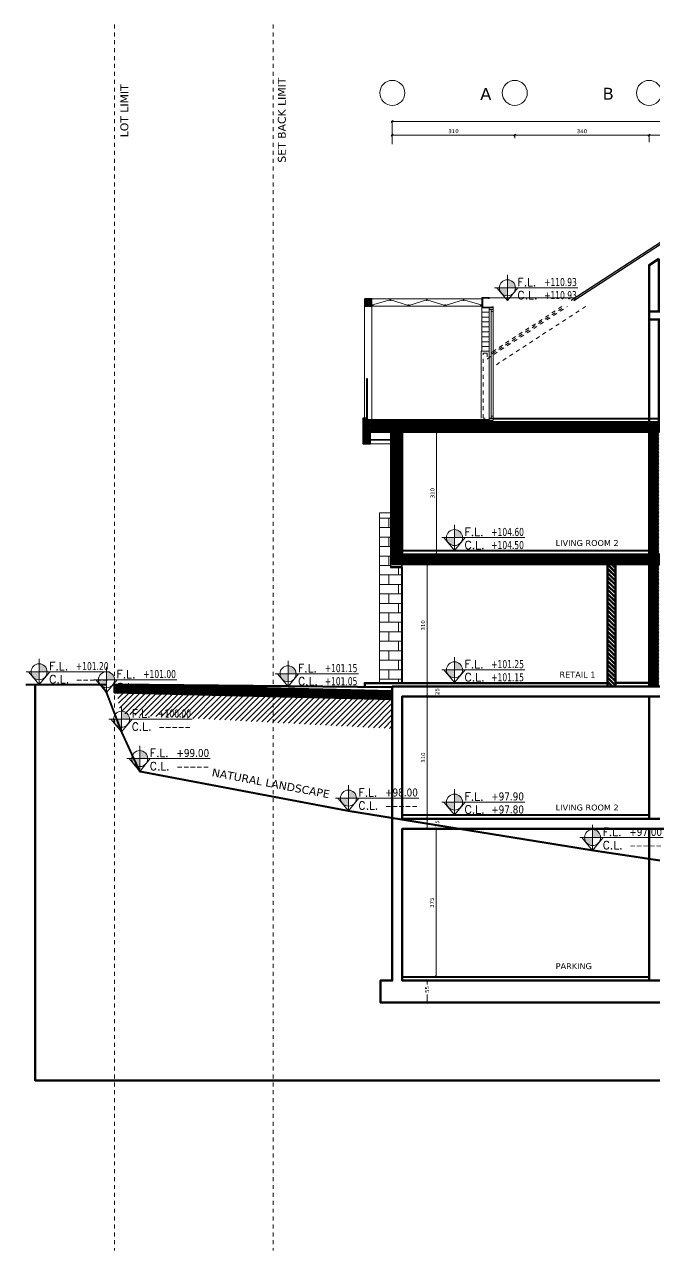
# Model space of a CAD drawing. Header units: inches. Extents: x -48 to 777, y -156 to 510.
# Drawn here: x 595.17 to 611.12, y -61.3 to -30.24 of the extents above; entities that cross this region are included whole.
import ezdxf
from ezdxf.enums import TextEntityAlignment as Align

# ---------------------------------------------------------------- set-up
doc = ezdxf.new("R2010")
doc.units = ezdxf.units.IN
doc.header["$MEASUREMENT"] = 0
doc.linetypes.add('HIDDEN', pattern=[0.375, 0.25, -0.125])
doc.linetypes.add('NUHA', pattern=[1.45, 0.75, -0.25, 0.2, -0.25])
doc.layers.get('Defpoints').update_dxf_attribs({"lineweight": 5})
for name, color, linetype, lineweight in [('A-ANNOTATION', 34, 'Continuous', 5), ('A-DIM', 9, 'Continuous', 5), ('A-HIDDEN', 254, 'HIDDEN', 5), ('A-PILLARS', 1, 'Continuous', 60), ('A-SIGNS1', 20, 'Continuous', 15), ('A-SIGNS2', 30, 'Continuous', 15), ('A-TEXT', 50, 'Continuous', 15), ('A-WALLS', 7, 'Continuous', 60), ('A-WINDOWS', 4, 'Continuous', 20), ('C-GLASS', 162, 'Continuous', 30), ('C-METAL', 190, 'Continuous', 30), ('C-STONE', 42, 'Continuous', 30), ('C-WOOD', 28, 'Continuous', 30), ('D-STONE', 52, 'Continuous', 20), ('D-TEXTILE', 246, 'Continuous', 20), ('D-WOOD', 32, 'Continuous', 20), ('H-PILLARS', 61, 'Continuous', 5), ('H-WALLS', 51, 'Continuous', 5), ('H-WOOD', 26, 'Continuous', 5)]:
    doc.layers.add(name, color=color, linetype=linetype, lineweight=lineweight)
doc.layers.add('H-STONE', color=7, linetype='Continuous', lineweight=5, true_color=0xc8bd6a)
doc.layers.add('HH-DARK GREY', color=7, linetype='Continuous', lineweight=5, true_color=0x404040)
doc.styles.add('ROMAND', font='verdana.ttf')
doc.styles.add('ROMANS', font='romans__.ttf', dxfattribs={"height": 0.14})
doc.dimstyles.new('M-1.50', dxfattribs={"dimtxt": 0.1, "dimasz": 0.05, "dimexe": 0.025, "dimexo": 0.025, "dimgap": 0.05, "dimtad": 1, "dimlfac": 100, "dimrnd": 0.5, "dimzin": 9, "dimdsep": 46, "dimtxsty": 'ROMAND', "dimblk": 'OBLIQUE', "dimcen": 1, "dimdle": 0.025, "dimclrd": 256, "dimclre": 256, "dimclrt": 2, "dimadec": 0, "dimazin": 0, "dimtfac": 0.666667, "dimtmove": 2, "dimatfit": 3, "dimfxl": 0.04, "dimtolj": 1, "dimtzin": 5, "dimlwd": -1, "dimlwe": -1, "dimarcsym": 0})
pattern_1 = [(135, (540.8021, -51.862392), (-0.0176776695, -0.0176776695), [])]

# ---------------------------------------------------------------- blocks, each defined once
blk = doc.blocks.new('GXFHGCGFCD')
at = {"layer": 'A-SIGNS1', "linetype": 'NUHA'}
h = blk.add_hatch(color=256, dxfattribs=at)
h.paths.add_polyline_path([(90.382, 61.33), (90.382, 61.17), (90.542, 61.17, 0.414214)])
h.paths.add_polyline_path([(90.382, 61.17), (90.222, 61.17, 0.414214), (90.382, 61.01)])
at = {"layer": 'A-SIGNS1'}
for p, q in [((90.382, 60.914), (90.382, 61.426)), ((90.126, 61.17), (91.79, 61.17))]:
    blk.add_line(p, q, dxfattribs=at)
blk.add_circle((90.382, 61.17), 0.16, dxfattribs=at)
blk = doc.blocks.new('DGXFHXFGDFD')
at = {"layer": 'A-SIGNS1'}
blk.add_blockref('GXFHGCGFCD', (0, 0), dxfattribs=at)
at = {"layer": 'A-SIGNS2', "linetype": 'NUHA', "style": 'ROMANS'}
for s, p in [('F.L.', (90.583, 61.203)), ('C.L.', (90.583, 60.941))]:
    blk.add_text(s, height=0.16, dxfattribs=at).set_placement(p)
at = {"layer": 'A-SIGNS2', "style": 'ROMANS', "width": 0.910135, "flags": 4}
for tag, p, p2 in [('NIV.FINI', (91.116, 61.203), (91.79, 61.203)), ('NIV.BETON', (91.116, 60.941), (91.79, 60.941))]:
    blk.add_attdef(tag, text='', height=0.16, dxfattribs=at).set_placement(p, p2, align=Align.FIT)
blk = doc.blocks.new('_Oblique')
at = {"color": 0, "linetype": 'ByBlock', "lineweight": -2}
blk.add_line((-0.5, -0.5), (0.5, 0.5), dxfattribs=at)
blk = doc.blocks.new('*D2241')
at = {"layer": 'A-DIM', "transparency": 16777216}
for p, q in [((605.344, -54.46), (605.344, -54.46)), ((605.369, -54.435), (605.369, -54.559)), ((605.369, -55.035), (605.369, -54.811))]:
    blk.add_line(p, q, dxfattribs=at)
at = {"layer": 'Defpoints', "color": 0, "transparency": 16777216}
for p in [(605.369, -54.46), (605.369, -54.46), (605.369, -55.01)]:
    blk.add_point(p, dxfattribs=at)
at = {"layer": 'A-DIM', "transparency": 16777216, "xscale": 0.05, "yscale": 0.05, "zscale": 0.05}
for p, rotation in [((605.369, -54.46), 90), ((605.369, -55.01), 270)]:
    blk.add_blockref('_Oblique', p, dxfattribs=dict(at, rotation=rotation))
at = {"layer": 'A-DIM', "color": 2, "transparency": 16777216, "insert": (605.369, -54.685), "char_height": 0.1, "attachment_point": 5, "rotation": 90, "style": 'ROMAND'}
blk.add_mtext('\\A1;55', dxfattribs=at)
blk = doc.blocks.new('*D2242')
at = {"layer": 'A-DIM', "transparency": 16777216}
for p, q in [((605.394, -50.61), (605.618, -50.61)), ((605.593, -54.385), (605.593, -50.585))]:
    blk.add_line(p, q, dxfattribs=at)
at = {"layer": 'Defpoints', "color": 0, "transparency": 16777216}
for p in [(605.369, -50.61), (605.593, -50.61), (605.593, -54.36)]:
    blk.add_point(p, dxfattribs=at)
at = {"layer": 'A-DIM', "transparency": 16777216, "xscale": 0.05, "yscale": 0.05, "zscale": 0.05}
for p, rotation in [((605.593, -50.61), 90), ((605.593, -54.36), 270)]:
    blk.add_blockref('_Oblique', p, dxfattribs=dict(at, rotation=rotation))
at = {"layer": 'A-DIM', "color": 2, "transparency": 16777216, "insert": (605.49, -52.485), "char_height": 0.1, "attachment_point": 5, "rotation": 90, "style": 'ROMAND'}
blk.add_mtext('\\A1;375', dxfattribs=at)
blk = doc.blocks.new('*D2243')
at = {"layer": 'A-DIM', "transparency": 16777216}
blk.add_line((605.369, -50.635), (605.369, -50.335), dxfattribs=at)
at = {"layer": 'Defpoints', "color": 0, "transparency": 16777216}
for p in [(605.369, -50.36), (605.369, -50.36), (605.369, -50.61)]:
    blk.add_point(p, dxfattribs=at)
at = {"layer": 'A-DIM', "transparency": 16777216, "xscale": 0.05, "yscale": 0.05, "zscale": 0.05}
for p, rotation in [((605.369, -50.36), 90), ((605.369, -50.61), 270)]:
    blk.add_blockref('_Oblique', p, dxfattribs=dict(at, rotation=rotation))
at = {"layer": 'A-DIM', "color": 2, "transparency": 16777216, "insert": (605.625, -50.485), "char_height": 0.1, "attachment_point": 5, "rotation": 90, "style": 'ROMAND'}
blk.add_mtext('\\A1;25', dxfattribs=at)
blk = doc.blocks.new('*D2244')
at = {"layer": 'A-DIM', "transparency": 16777216}
blk.add_line((605.369, -50.385), (605.369, -47.235), dxfattribs=at)
at = {"layer": 'Defpoints', "color": 0, "transparency": 16777216}
for p in [(605.369, -47.26), (605.369, -47.26), (605.369, -50.36)]:
    blk.add_point(p, dxfattribs=at)
at = {"layer": 'A-DIM', "transparency": 16777216, "xscale": 0.05, "yscale": 0.05, "zscale": 0.05}
for p, rotation in [((605.369, -47.26), 90), ((605.369, -50.36), 270)]:
    blk.add_blockref('_Oblique', p, dxfattribs=dict(at, rotation=rotation))
at = {"layer": 'A-DIM', "color": 2, "transparency": 16777216, "insert": (605.267, -48.81), "char_height": 0.1, "attachment_point": 5, "rotation": 90, "style": 'ROMAND'}
blk.add_mtext('\\A1;310', dxfattribs=at)
blk = doc.blocks.new('*D2245')
at = {"layer": 'A-DIM', "transparency": 16777216}
blk.add_line((605.369, -47.285), (605.369, -46.985), dxfattribs=at)
at = {"layer": 'Defpoints', "color": 0, "transparency": 16777216}
for p in [(605.369, -47.01), (605.369, -47.01), (605.369, -47.26)]:
    blk.add_point(p, dxfattribs=at)
at = {"layer": 'A-DIM', "transparency": 16777216, "xscale": 0.05, "yscale": 0.05, "zscale": 0.05}
for p, rotation in [((605.369, -47.01), 90), ((605.369, -47.26), 270)]:
    blk.add_blockref('_Oblique', p, dxfattribs=dict(at, rotation=rotation))
at = {"layer": 'A-DIM', "color": 2, "transparency": 16777216, "insert": (605.625, -47.135), "char_height": 0.1, "attachment_point": 5, "rotation": 90, "style": 'ROMAND'}
blk.add_mtext('\\A1;25', dxfattribs=at)
blk = doc.blocks.new('*D2246')
at = {"layer": 'A-DIM', "transparency": 16777216}
for p, q in [((605.582, -43.91), (605.344, -43.91)), ((605.369, -47.035), (605.369, -43.885))]:
    blk.add_line(p, q, dxfattribs=at)
at = {"layer": 'Defpoints', "color": 0, "transparency": 16777216}
for p in [(605.369, -43.91), (605.607, -43.91), (605.369, -47.01)]:
    blk.add_point(p, dxfattribs=at)
at = {"layer": 'A-DIM', "transparency": 16777216, "xscale": 0.05, "yscale": 0.05, "zscale": 0.05}
for p, rotation in [((605.369, -43.91), 90), ((605.369, -47.01), 270)]:
    blk.add_blockref('_Oblique', p, dxfattribs=dict(at, rotation=rotation))
at = {"layer": 'A-DIM', "color": 2, "transparency": 16777216, "insert": (605.267, -45.46), "char_height": 0.1, "attachment_point": 5, "rotation": 90, "style": 'ROMAND'}
blk.add_mtext('\\A1;310', dxfattribs=at)
blk = doc.blocks.new('*D2247')
at = {"layer": 'A-DIM', "transparency": 16777216}
for p, q in [((605.582, -43.66), (605.582, -43.66)), ((605.607, -43.935), (605.607, -43.635))]:
    blk.add_line(p, q, dxfattribs=at)
at = {"layer": 'Defpoints', "color": 0, "transparency": 16777216}
for p in [(605.607, -43.66), (605.607, -43.66), (605.607, -43.91)]:
    blk.add_point(p, dxfattribs=at)
at = {"layer": 'A-DIM', "transparency": 16777216, "xscale": 0.05, "yscale": 0.05, "zscale": 0.05}
for p, rotation in [((605.607, -43.66), 90), ((605.607, -43.91), 270)]:
    blk.add_blockref('_Oblique', p, dxfattribs=dict(at, rotation=rotation))
at = {"layer": 'A-DIM', "color": 2, "transparency": 16777216, "insert": (605.351, -43.785), "char_height": 0.1, "attachment_point": 5, "rotation": 90, "style": 'ROMAND'}
blk.add_mtext('\\A1;25', dxfattribs=at)
blk = doc.blocks.new('*D2248')
at = {"layer": 'A-DIM', "transparency": 16777216}
for p, q in [((605.394, -40.56), (605.632, -40.56)), ((605.607, -43.685), (605.607, -40.535))]:
    blk.add_line(p, q, dxfattribs=at)
at = {"layer": 'Defpoints', "color": 0, "transparency": 16777216}
for p in [(605.369, -40.56), (605.607, -40.56), (605.607, -43.66)]:
    blk.add_point(p, dxfattribs=at)
at = {"layer": 'A-DIM', "transparency": 16777216, "xscale": 0.05, "yscale": 0.05, "zscale": 0.05}
for p, rotation in [((605.607, -40.56), 90), ((605.607, -43.66), 270)]:
    blk.add_blockref('_Oblique', p, dxfattribs=dict(at, rotation=rotation))
at = {"layer": 'A-DIM', "color": 2, "transparency": 16777216, "insert": (605.505, -42.11), "char_height": 0.1, "attachment_point": 5, "rotation": 90, "style": 'ROMAND'}
blk.add_mtext('\\A1;310', dxfattribs=at)
blk = doc.blocks.new('*D2334')
at = {"layer": 'A-DIM', "transparency": 16777216}
for p, q in [((604.462, -33.042), (607.612, -33.042)), ((604.487, -33.113), (604.487, -33.017)), ((607.587, -33.113), (607.587, -33.017))]:
    blk.add_line(p, q, dxfattribs=at)
at = {"layer": 'Defpoints', "color": 0, "transparency": 16777216}
for p in [(604.487, -33.138), (607.587, -33.042), (607.587, -33.138)]:
    blk.add_point(p, dxfattribs=at)
at = {"layer": 'A-DIM', "transparency": 16777216, "xscale": 0.05, "yscale": 0.05, "zscale": 0.05, "rotation": 180}
blk.add_blockref('_Oblique', (604.487, -33.042), dxfattribs=at)
at = {"layer": 'A-DIM', "transparency": 16777216, "xscale": 0.05, "yscale": 0.05, "zscale": 0.05}
blk.add_blockref('_Oblique', (607.587, -33.042), dxfattribs=at)
at = {"layer": 'A-DIM', "color": 2, "transparency": 16777216, "insert": (606.037, -32.94), "char_height": 0.1, "attachment_point": 5, "style": 'ROMAND'}
blk.add_mtext('\\A1;310', dxfattribs=at)
blk = doc.blocks.new('*D2335')
at = {"layer": 'A-DIM', "transparency": 16777216}
for p, q in [((607.562, -33.042), (611.012, -33.042)), ((607.587, -33.113), (607.587, -33.017)), ((610.987, -33.216), (610.987, -33.017))]:
    blk.add_line(p, q, dxfattribs=at)
at = {"layer": 'Defpoints', "color": 0, "transparency": 16777216}
for p in [(607.587, -33.138), (610.987, -33.042), (610.987, -33.241)]:
    blk.add_point(p, dxfattribs=at)
at = {"layer": 'A-DIM', "transparency": 16777216, "xscale": 0.05, "yscale": 0.05, "zscale": 0.05, "rotation": 180}
blk.add_blockref('_Oblique', (607.587, -33.042), dxfattribs=at)
at = {"layer": 'A-DIM', "transparency": 16777216, "xscale": 0.05, "yscale": 0.05, "zscale": 0.05}
blk.add_blockref('_Oblique', (610.987, -33.042), dxfattribs=at)
at = {"layer": 'A-DIM', "color": 2, "transparency": 16777216, "insert": (609.287, -32.94), "char_height": 0.1, "attachment_point": 5, "style": 'ROMAND'}
blk.add_mtext('\\A1;340', dxfattribs=at)
blk = doc.blocks.new('*D2336')
at = {"layer": 'A-DIM', "transparency": 16777216}
for p, q in [((610.962, -33.042), (615.712, -33.042)), ((610.987, -33.216), (610.987, -33.017)), ((615.687, -33.421), (615.687, -33.017))]:
    blk.add_line(p, q, dxfattribs=at)
at = {"layer": 'Defpoints', "color": 0, "transparency": 16777216}
for p in [(615.687, -33.042), (610.987, -33.241), (615.687, -33.446)]:
    blk.add_point(p, dxfattribs=at)
at = {"layer": 'A-DIM', "transparency": 16777216, "xscale": 0.05, "yscale": 0.05, "zscale": 0.05, "rotation": 180}
blk.add_blockref('_Oblique', (610.987, -33.042), dxfattribs=at)
at = {"layer": 'A-DIM', "transparency": 16777216, "xscale": 0.05, "yscale": 0.05, "zscale": 0.05}
blk.add_blockref('_Oblique', (615.687, -33.042), dxfattribs=at)
at = {"layer": 'A-DIM', "color": 2, "transparency": 16777216, "insert": (613.337, -32.94), "char_height": 0.1, "attachment_point": 5, "style": 'ROMAND'}
blk.add_mtext('\\A1;470', dxfattribs=at)
blk = doc.blocks.new('*D2339')
at = {"layer": 'A-DIM', "transparency": 16777216}
for p, q in [((631.863, -32.698), (604.462, -32.698)), ((604.487, -33.266), (604.487, -32.673)), ((631.838, -33.974), (631.838, -32.673))]:
    blk.add_line(p, q, dxfattribs=at)
at = {"layer": 'Defpoints', "color": 0, "transparency": 16777216}
for p in [(604.487, -32.698), (604.487, -33.291), (631.838, -33.999)]:
    blk.add_point(p, dxfattribs=at)
at = {"layer": 'A-DIM', "transparency": 16777216, "xscale": 0.05, "yscale": 0.05, "zscale": 0.05, "rotation": 180}
blk.add_blockref('_Oblique', (604.487, -32.698), dxfattribs=at)
at = {"layer": 'A-DIM', "transparency": 16777216, "xscale": 0.05, "yscale": 0.05, "zscale": 0.05}
blk.add_blockref('_Oblique', (631.838, -32.698), dxfattribs=at)
at = {"layer": 'A-DIM', "color": 2, "transparency": 16777216, "insert": (618.163, -32.595), "char_height": 0.1, "attachment_point": 5, "style": 'ROMAND'}
blk.add_mtext('\\A1;2735', dxfattribs=at)
blk = doc.blocks.new('land 1')
at = {"layer": 'A-HIDDEN', "const_width": 0.05}
blk.add_lwpolyline([(54.398, -84.31), (56.311, -84.31), (56.448, -84.51), (56.448, -84.51), (56.83, -85.51), (57.289, -86.51), (62.573, -87.51), (68.756, -88.51), (75.405, -89.51), (82.346, -90.51), (88.715, -91.51), (102.502, -92.51), (108.386, -93.51), (114.473, -93.937), (114.473, -93.937)], dxfattribs=at)
at = {"layer": 'A-SIGNS1'}
for points in [[(56.716, -84.186), (56.448, -84.51), (56.178, -84.186)], [(57.098, -85.186), (56.83, -85.51), (56.56, -85.186)], [(57.557, -86.186), (57.289, -86.51), (57.019, -86.186)], [(62.841, -87.186), (62.573, -87.51), (62.303, -87.186)], [(69.024, -88.186), (68.756, -88.51), (68.486, -88.186)]]:
    blk.add_lwpolyline(points, dxfattribs=at)
ref = blk.add_blockref('DGXFHXFGDFD', (-58.084, -161.701), dxfattribs=dict(at, xscale=1.267200000000003, yscale=1.267200000000003, zscale=1.267200000000003))
ref.add_attrib('NIV.FINI', '+101.00', dxfattribs={"layer": 'A-SIGNS2', "height": 0.2028, "style": 'ROMAND', "width": 0.680836}).set_placement((57.378, -84.144), (58.206, -84.144), align=Align.FIT)
ref.add_attrib('NIV.BETON', '-----', dxfattribs={"layer": 'A-SIGNS2', "height": 0.2028, "style": 'ROMAND', "width": 1.307645}).set_placement((57.378, -84.476), (58.206, -84.476), align=Align.FIT)
ref = blk.add_blockref('DGXFHXFGDFD', (-57.702, -162.701), dxfattribs=dict(at, xscale=1.267200000000003, yscale=1.267200000000003, zscale=1.267200000000003))
ref.add_attrib('NIV.FINI', '+100.00', dxfattribs={"layer": 'A-SIGNS2', "height": 0.2028, "style": 'ROMAND', "width": 0.680836}).set_placement((57.76, -85.144), (58.588, -85.144), align=Align.FIT)
ref.add_attrib('NIV.BETON', '-----', dxfattribs={"layer": 'A-SIGNS2', "height": 0.2028, "style": 'ROMAND', "width": 1.307645}).set_placement((57.76, -85.476), (58.588, -85.476), align=Align.FIT)
ref = blk.add_blockref('DGXFHXFGDFD', (-57.242, -163.701), dxfattribs=dict(at, xscale=1.267200000000003, yscale=1.267200000000003, zscale=1.267200000000003))
ref.add_attrib('NIV.FINI', '+99.00', dxfattribs={"layer": 'A-SIGNS2', "height": 0.2028, "style": 'ROMAND', "width": 0.797031}).set_placement((58.22, -86.144), (59.048, -86.144), align=Align.FIT)
ref.add_attrib('NIV.BETON', '-----', dxfattribs={"layer": 'A-SIGNS2', "height": 0.2028, "style": 'ROMAND', "width": 1.307645}).set_placement((58.22, -86.476), (59.048, -86.476), align=Align.FIT)
ref = blk.add_blockref('DGXFHXFGDFD', (-51.959, -164.701), dxfattribs=dict(at, xscale=1.267200000000003, yscale=1.267200000000003, zscale=1.267200000000003))
ref.add_attrib('NIV.FINI', '+98.00', dxfattribs={"layer": 'A-SIGNS2', "height": 0.2028, "style": 'ROMAND', "width": 0.797031}).set_placement((63.503, -87.144), (64.331, -87.144), align=Align.FIT)
ref.add_attrib('NIV.BETON', '-----', dxfattribs={"layer": 'A-SIGNS2', "height": 0.2028, "style": 'ROMAND', "width": 1.307645}).set_placement((63.503, -87.476), (64.331, -87.476), align=Align.FIT)
ref = blk.add_blockref('DGXFHXFGDFD', (-45.776, -165.701), dxfattribs=dict(at, xscale=1.267200000000003, yscale=1.267200000000003, zscale=1.267200000000003))
ref.add_attrib('NIV.FINI', '+97.00', dxfattribs={"layer": 'A-SIGNS2', "height": 0.2028, "style": 'ROMAND', "width": 0.797031}).set_placement((69.686, -88.144), (70.514, -88.144), align=Align.FIT)
ref.add_attrib('NIV.BETON', '-----', dxfattribs={"layer": 'A-SIGNS2', "height": 0.2028, "style": 'ROMAND', "width": 1.307645}).set_placement((69.686, -88.476), (70.514, -88.476), align=Align.FIT)
blk = doc.blocks.new('*U2201')
for p, q in [((50, 100), (2800, 100)), ((50, 50), (2800, 50)), ((50, 0), (2800, 0)), ((2750, 50), (2750, 100))]:
    blk.add_line(p, q)
for points in [[(0, 100), (50, 100), (50, 0), (0, 0)], [(100, 50), (100, 100)], [(2850, 100), (2800, 100), (2800, 0), (2850, 0)]]:
    blk.add_lwpolyline(points)
blk = doc.blocks.new('fhgcvgnfdcvgf')
for p, q in [((13.531, 297.793), (13.431, 297.893)), ((13.531, 297.893), (13.431, 297.793))]:
    blk.add_line(p, q)
for points in [[(13.531, 297.893), (13.431, 297.893), (13.431, 297.793), (13.531, 297.793)], [(13.521, 297.883), (13.441, 297.883), (13.441, 297.803), (13.521, 297.803)]]:
    blk.add_lwpolyline(points, close=True)
at = {"layer": 'C-WOOD'}
for points in [[(13.571, 297.933), (13.391, 297.933), (13.391, 297.753), (13.571, 297.753)], [(13.551, 297.913), (13.411, 297.913), (13.411, 297.773), (13.551, 297.773)]]:
    blk.add_lwpolyline(points, close=True, dxfattribs=at)

msp = doc.modelspace()

# ---------------------------------------------------------------- hatches: boundary and pattern name
at = {"layer": 'H-PILLARS'}
h = msp.add_hatch(dxfattribs=at)
h.set_pattern_fill('ANSI31', color=256, scale=0.2, angle=90)
h.set_pattern_definition([(135, (517.193108, -56.76867), (-0.0176776695, -0.0176776695), [])])
h.paths.add_polyline_path([(603.78683, -40.30983), (603.88683, -40.30983), (603.88683, -40.25983), (603.78683, -40.25983)])
h = msp.add_hatch(dxfattribs=at)
h.set_pattern_fill('ANSI31', color=256, scale=0.2, angle=90)
h.set_pattern_definition([(135, (512.658564, -65.611495), (-0.0176776695, -0.0176776695), [])])
h.paths.add_polyline_path([(612.78683, -40.55983), (612.78683, -40.30983), (603.78683, -40.30983), (603.78683, -40.55983)])
h = msp.add_hatch(dxfattribs=at)
h.set_pattern_fill('ANSI31', color=256, scale=0.2, angle=90)
h.set_pattern_definition(pattern_1)
h.paths.add_polyline_path([(603.78683, -40.55983), (603.78683, -40.80987), (603.88683, -40.80987), (603.88683, -40.55983)])
h = msp.add_hatch(dxfattribs=at)
h.set_pattern_fill('ANSI31', color=256, scale=0.2, angle=90)
h.set_pattern_definition(pattern_1)
h.paths.add_polyline_path([(604.73683, -40.55983), (604.48683, -40.55983), (604.48683, -42.65983), (604.48683, -43.65983), (604.73683, -43.65983)])
h.paths.add_polyline_path([(614.94116, -42.62783), (615.88839, -42.62783), (615.88839, -42.42783), (614.58683, -42.42783), (614.58683, -42.60383), (614.28683, -42.60383), (614.28683, -42.77983), (613.98683, -42.77983), (613.98683, -42.95583), (613.68683, -42.95583), (613.68683, -43.13183), (613.38683, -43.13183), (613.38683, -43.30783), (613.08683, -43.30783), (613.08683, -43.48383), (612.78683, -43.48383), (612.78683, -43.65983), (604.48683, -43.65983), (604.48683, -43.90983), (612.75593, -43.90983)])
h = msp.add_hatch(dxfattribs=at)
h.set_pattern_fill('ANSI31', color=256, scale=0.2, angle=90)
h.set_pattern_definition(pattern_1)
h.paths.add_polyline_path([(611.23683, -40.55983), (610.98683, -40.55983), (610.98683, -43.65983), (611.23683, -43.65983)])
h.paths.add_polyline_path([(611.23683, -43.90983), (610.98683, -43.90983), (610.98683, -47.00983), (611.23683, -47.00983)])
h = msp.add_hatch(dxfattribs=at)
h.set_pattern_fill('ANSI31', color=256, scale=0.2, angle=90)
h.set_pattern_definition([(135, (540.8021, -51.862392), (-0.01767767, -0.01767767), [])])
h.paths.add_polyline_path([(604.48683, -47.12643), (597.45204, -46.9599), (597.45204, -47.15996), (604.48683, -47.32649)])
at = {"layer": 'H-STONE'}
h = msp.add_hatch(dxfattribs=at)
h.set_pattern_fill('AR-B816', color=256, scale=0.03)
h.set_pattern_definition([(360, (540.8021, -51.8624), (6e-17, 0.24), []), (90, (540.8021, -51.8624), (-0.24, 0.24), [0.24, -0.24])])
h.paths.add_polyline_path([(604.71683, -43.99498), (604.43683, -43.99498), (604.43683, -42.63983), (604.43683, -42.60983), (604.16183, -42.60983), (604.16183, -46.90983), (604.71696, -46.90983)])
at = {"layer": 'H-WALLS'}
h = msp.add_hatch(dxfattribs=at)
h.set_pattern_fill('ANSI32', color=256, scale=0.2, angle=90)
h.set_pattern_definition([(135, (136.344266, 59.700245), (-0.053033009, -0.053033009), []), (135, (136.344266, 59.7356), (-0.053033009, -0.053033009), [])])
h.paths.add_polyline_path([(610.13682, -43.90983), (609.93682, -43.90983), (609.93682, -47.00983), (610.13682, -47.00983)])
h.paths.add_polyline_path([(626.08839, -43.90983), (625.98839, -43.90983), (625.98839, -47.00983), (626.08839, -47.00983)])
h.paths.add_polyline_path([(622.28839, -43.90983), (622.18839, -43.90983), (622.18839, -47.00983), (622.28839, -47.00983)])
h.paths.add_polyline_path([(618.48839, -43.90983), (618.38839, -43.90983), (618.38839, -47.00983), (618.48839, -47.00983)])
h.paths.add_polyline_path([(618.48839, -47.25983), (618.38839, -47.25983), (618.38839, -50.35983), (618.48839, -50.35983)])
h.paths.add_polyline_path([(617.08839, -47.25983), (616.98839, -47.25983), (616.98839, -50.35983), (617.08839, -50.35983)])
h.paths.add_polyline_path([(622.28839, -47.25983), (622.18839, -47.25983), (622.18839, -50.35983), (622.28839, -50.35983)])
h.paths.add_polyline_path([(626.08839, -47.25983), (625.98839, -47.25983), (625.98839, -50.35983), (626.08839, -50.35983)])
h.paths.add_polyline_path([(617.08843, -40.55983), (616.98843, -40.55983), (616.98843, -43.65983), (617.08843, -43.65983)])
h.paths.add_polyline_path([(618.48843, -40.55983), (618.38843, -40.55983), (618.38843, -43.65983), (618.48843, -43.65983)])
h.paths.add_polyline_path([(622.28843, -40.55983), (622.18843, -40.55983), (622.18843, -43.65983), (622.28843, -43.65983)])
h.paths.add_polyline_path([(626.08843, -40.55983), (625.98843, -40.55983), (625.98843, -43.65983), (626.08843, -43.65983)])
at = {"layer": 'H-WOOD'}
h = msp.add_hatch(dxfattribs=at)
h.set_pattern_fill('ANSI31', color=256, angle=135)
h.set_pattern_definition([(180, (590.39616, -335.52274), (-1e-17, -0.125), [])])
h.paths.add_polyline_path([(606.93683, -37.45983), (606.93683, -37.40983), (606.75683, -37.40983), (606.75683, -38.50983), (606.93683, -38.50983)])
at = {"layer": 'HH-DARK GREY'}
h = msp.add_hatch(dxfattribs=at)
h.set_pattern_fill('ANSI31', color=256, scale=0.8, angle=180)
h.set_pattern_definition([(225, (540.8021, 44.87094), (0.07071068, -0.07071068), [])])
h.paths.add_polyline_path([(604.48683, -48.07635), (604.48683, -47.32649), (597.51256, -47.16139), (597.58341, -47.59113), (597.68307, -47.69408), (598.06884, -47.74404)])

# ---------------------------------------------------------------- linework, layer by layer
at = {"layer": 'A-ANNOTATION', "linetype": 'Continuous'}
for centre in [(604.48696, -31.97027), (607.58683, -31.97027), (610.98682, -31.97027)]:
    msp.add_circle(centre, 0.31723, dxfattribs=at)
at = {"layer": 'A-HIDDEN', "ltscale": 0.4}
for p, q in [((597.45204, -30.23752), (597.45204, -61.29588)), ((601.4707, -30.23752), (601.4707, -61.29588)), ((603.78683, -47.00983), (601.69029, -47.00983))]:
    msp.add_line(p, q, dxfattribs=at)
for points in [[(609.38229, -37.37983), (607.03683, -38.90983), (607.03683, -40.20983), (606.78683, -40.20983), (606.78683, -38.55983), (606.88683, -38.55983), (606.88683, -38.70499), (606.89328, -38.70499), (608.92472, -37.37983)], [(608.78077, -37.37983), (606.99646, -38.54216), (607.01828, -38.57568)], [(607.01828, -38.57568), (608.85409, -37.37983)]]:
    msp.add_lwpolyline(points, dxfattribs=at)
at = {"layer": 'A-PILLARS'}
for p, q in [((603.78683, -40.30983), (603.78683, -40.55983)), ((603.78683, -40.30983), (603.78683, -40.55983)), ((604.48683, -40.55983), (604.48683, -42.65983)), ((604.73683, -40.55983), (604.73683, -43.65983)), ((610.98683, -40.55983), (610.98683, -43.65983)), ((604.48683, -42.65983), (604.48683, -43.65983)), ((604.48683, -43.65983), (604.48683, -43.90983)), ((610.98683, -43.90983), (610.98683, -47.00983)), ((604.48683, -47.0264), (597.45204, -46.95987)), ((597.45204, -46.9599), (597.45204, -46.95987)), ((610.98683, -47.25983), (610.98683, -50.35983)), ((610.98683, -50.60983), (610.98683, -54.45986))]:
    msp.add_line(p, q, dxfattribs=at)
for points in [[(611.23683, -36.16999), (610.98683, -36.33309), (610.98683, -37.34442), (610.98683, -37.50983), (611.23683, -37.50983)], [(615.93683, -37.50983), (610.98683, -37.50983), (610.98683, -37.70983), (615.93683, -37.70983)], [(611.23683, -37.70983), (610.98683, -37.70983), (610.98683, -40.30983), (611.23683, -40.30983)], [(603.78683, -40.55983), (603.78683, -40.80987), (603.88683, -40.80987), (603.88683, -40.55983)]]:
    msp.add_lwpolyline(points, close=True, dxfattribs=at)
for points in [[(603.78683, -40.30983), (603.78683, -40.25983), (603.88683, -40.25983), (603.88683, -40.30983)], [(603.78683, -40.55983), (611.23683, -40.55983), (611.23683, -40.30983), (603.78683, -40.30983)], [(604.48683, -43.65983), (612.78683, -43.65983), (612.78683, -43.48383), (613.08683, -43.48383), (613.08683, -43.30783), (613.38683, -43.30783), (613.38683, -43.13183), (613.68683, -43.13183), (613.68683, -42.95583), (613.98683, -42.95583), (613.98683, -42.77983), (614.28683, -42.77983), (614.28683, -42.60383), (614.58683, -42.60383), (614.58683, -42.42783), (615.68683, -42.42783), (615.68683, -40.30983), (631.83839, -40.30983)], [(604.48683, -43.90983), (612.75593, -43.90983)], [(612.78683, -50.35983), (612.78683, -50.18383), (613.08683, -50.18383), (613.08683, -50.00783), (613.38683, -50.00783), (613.38683, -49.83183), (613.68683, -49.83183), (613.68683, -49.65583), (613.98683, -49.65583), (613.98683, -49.47983), (614.28683, -49.47983), (614.28683, -49.30383), (614.58683, -49.30383), (614.58683, -49.12783), (615.68683, -49.12783), (615.68683, -45.97783), (614.94116, -45.97783), (612.75593, -47.25983), (604.73678, -47.25983), (604.73678, -50.35983), (612.78683, -50.35983)], [(595.44645, -46.95987), (595.44645, -56.99318), (653.10287, -56.99318), (653.10287, -56.46103)], [(604.48683, -47.12643), (597.45204, -46.9599), (597.45204, -47.15996), (604.48683, -47.32649), (604.48683, -47.12643)], [(612.78683, -47.00983), (604.48683, -47.00983), (604.48682, -54.45983), (604.18682, -54.45983), (604.18682, -55.00987), (630.23839, -55.00996)], [(615.68683, -53.39187), (615.68683, -49.32783), (614.94116, -49.32783), (612.75593, -50.60983), (604.73683, -50.60983), (604.73683, -54.45983), (612.98682, -54.45988), (612.98682, -54.28187), (613.28682, -54.28187), (613.28682, -54.10387), (613.58682, -54.10387)]]:
    msp.add_lwpolyline(points, dxfattribs=at)
at = {"layer": 'A-PILLARS', "const_width": 0.05}
msp.add_lwpolyline([(595.44645, -46.95987), (597.23581, -46.95987)], dxfattribs=at)
at = {"layer": 'A-SIGNS1'}
for points in [[(607.66902, -36.90543), (607.40112, -37.22983), (607.13112, -36.90543)], [(606.32932, -43.23543), (606.06142, -43.55983), (605.79142, -43.23543)], [(606.32932, -46.58543), (606.06142, -46.90983), (605.79142, -46.58543)], [(595.81259, -46.63547), (595.54469, -46.95987), (595.27469, -46.63547)], [(602.11383, -46.68543), (601.84593, -47.00983), (601.57593, -46.68543)], [(606.32932, -49.93543), (606.06142, -50.25983), (605.79142, -49.93543)]]:
    msp.add_lwpolyline(points, dxfattribs=at)
at = {"layer": 'A-WALLS'}
for p, q in [((609.93682, -43.90983), (609.93682, -47.00983)), ((610.13682, -43.90983), (610.13682, -47.00983))]:
    msp.add_line(p, q, dxfattribs=at)
at = {"layer": 'C-GLASS'}
for p, q in [((604.71683, -43.99498), (604.71696, -46.90983)), ((604.73683, -43.99498), (604.73696, -46.90983))]:
    msp.add_line(p, q, dxfattribs=at)
msp.add_lwpolyline([(603.85683, -39.20983), (603.83683, -39.20983), (603.83683, -40.25983), (603.85683, -40.25983)], close=True, dxfattribs=at)
at = {"layer": 'C-METAL'}
for centre in [(604.43516, -37.21983), (605.36183, -37.21983), (606.28849, -37.21983), (603.98683, -37.34983), (604.89849, -37.34983), (605.82516, -37.34983), (606.73683, -37.34983)]:
    msp.add_circle(centre, 0.01, dxfattribs=at)
at = {"layer": 'C-STONE'}
for p, q in [((603.85683, -40.23983), (606.93683, -40.23983)), ((603.85683, -40.25983), (607.03683, -40.25983)), ((606.93683, -40.20983), (629.68839, -40.20983)), ((607.03683, -40.22983), (629.68839, -40.22983)), ((610.98687, -43.55983), (604.73687, -43.55983)), ((610.98687, -43.57983), (604.73687, -43.57983)), ((610.98683, -46.90983), (610.13682, -46.90983)), ((610.98683, -46.92983), (610.13682, -46.92983)), ((610.98683, -50.25983), (604.73683, -50.25983)), ((610.98683, -50.27983), (604.73683, -50.27983)), ((610.98683, -54.35983), (604.73683, -54.35983)), ((610.98683, -54.37983), (604.73683, -54.37983))]:
    msp.add_line(p, q, dxfattribs=at)
for points in [[(609.08443, -37.22983), (611.63794, -35.56843), (612.98686, -36.44611), (625.31727, -36.44611), (629.74239, -38.61325), (629.76002, -38.57735), (625.3313, -36.40155), (612.99172, -36.40155), (611.63794, -35.5207), (609.01111, -37.22983)], [(603.83683, -40.20983), (603.73683, -40.20983), (603.73683, -40.85987), (603.93681, -40.85987), (603.93691, -40.55985)], [(603.83683, -40.22983), (603.75683, -40.22983), (603.75683, -40.83987), (603.91682, -40.83987), (603.91691, -40.55984)], [(604.43683, -40.55983), (604.43683, -42.63983), (604.43683, -42.63983), (604.43683, -43.99498), (604.73683, -43.99498), (604.73683, -43.90983)], [(604.71683, -43.90983), (604.71683, -43.97498), (604.45683, -43.97498), (604.45683, -42.65983), (604.45683, -42.65983), (604.45683, -40.55983)], [(603.78683, -47.00983), (603.78683, -46.90983), (609.93682, -46.90983)], [(603.80683, -47.00983), (603.80683, -46.92983), (609.93682, -46.92983)]]:
    msp.add_lwpolyline(points, dxfattribs=at)
at = {"layer": 'C-WOOD'}
for p, q in [((603.93681, -40.74987), (604.43683, -40.74987)), ((603.93681, -40.75987), (604.43683, -40.75987))]:
    msp.add_line(p, q, dxfattribs=at)
for points in [[(606.93683, -37.18983), (606.93683, -37.15983), (606.75683, -37.15983), (606.75683, -37.40983), (607.03683, -37.40983), (607.03683, -37.37983)], [(606.92683, -37.18983), (606.92683, -37.16983), (606.76683, -37.16983), (606.76683, -37.39983), (607.02683, -37.39983), (607.02683, -37.37983)]]:
    msp.add_lwpolyline(points, dxfattribs=at)
at = {"layer": 'D-STONE'}
msp.add_line((603.93681, -40.85987), (604.43683, -40.85987), dxfattribs=at)
for points in [[(606.93683, -38.50983), (606.93683, -38.50983), (606.73683, -38.50983), (606.73683, -40.20983)], [(604.16183, -46.90983), (604.16183, -42.60983), (604.43683, -42.60983)]]:
    msp.add_lwpolyline(points, dxfattribs=at)
at = {"layer": 'D-TEXTILE'}
for p, q in [((604.43246, -37.2102), (603.98412, -37.3402)), ((604.43826, -37.21033), (604.89579, -37.35946)), ((605.35873, -37.21033), (604.90119, -37.35946)), ((605.36492, -37.21033), (605.82246, -37.35946)), ((606.28539, -37.21033), (605.82786, -37.35946)), ((606.29119, -37.2102), (606.73953, -37.3402))]:
    msp.add_line(p, q, dxfattribs=at)
at = {"layer": 'D-WOOD'}
for p, q in [((606.93683, -37.15983), (609.11863, -37.15983)), ((606.75683, -37.40983), (606.75683, -38.50983))]:
    msp.add_line(p, q, dxfattribs=at)
msp.add_lwpolyline([(606.75683, -37.36983), (606.75683, -37.18983), (603.78683, -37.18983), (603.78683, -40.20983), (603.83683, -40.20983), (603.83683, -40.23983), (603.96683, -40.23983), (603.96683, -37.36983)], close=True, dxfattribs=at)

# ---------------------------------------------------------------- block references
at = {"layer": 'A-DIM'}
msp.add_blockref('land 1', (540.8021, 37.35048), dxfattribs=at)
at = {"layer": 'A-SIGNS1'}
ref = msp.add_blockref('DGXFHXFGDFD', (492.86922, -114.42019), dxfattribs=dict(at, xscale=1.267200000000003, yscale=1.267200000000003, zscale=1.267200000000003))
ref.add_attrib('NIV.FINI', '+110.93', dxfattribs={"layer": 'A-SIGNS2', "height": 0.202752, "style": 'ROMAND', "width": 0.680836}).set_placement((608.33124, -36.86358), (609.15921, -36.86358), align=Align.FIT)
ref.add_attrib('NIV.BETON', '+110.93', dxfattribs={"layer": 'A-SIGNS2', "height": 0.202752, "style": 'ROMAND', "width": 0.680836}).set_placement((608.33124, -37.19534), (609.15921, -37.19534), align=Align.FIT)
ref = msp.add_blockref('DGXFHXFGDFD', (491.52952, -120.75019), dxfattribs=dict(at, xscale=1.267200000000003, yscale=1.267200000000003, zscale=1.267200000000003))
ref.add_attrib('NIV.FINI', '+104.60', dxfattribs={"layer": 'A-SIGNS2', "height": 0.202752, "style": 'ROMAND', "width": 0.680836}).set_placement((606.99154, -43.19358), (607.81951, -43.19358), align=Align.FIT)
ref.add_attrib('NIV.BETON', '+104.50', dxfattribs={"layer": 'A-SIGNS2', "height": 0.202752, "style": 'ROMAND', "width": 0.680836}).set_placement((606.99154, -43.52535), (607.81951, -43.52535), align=Align.FIT)
ref = msp.add_blockref('DGXFHXFGDFD', (491.52952, -124.10019), dxfattribs=dict(at, xscale=1.267200000000003, yscale=1.267200000000003, zscale=1.267200000000003))
ref.add_attrib('NIV.FINI', '+101.25', dxfattribs={"layer": 'A-SIGNS2', "height": 0.202752, "style": 'ROMAND', "width": 0.680836}).set_placement((606.99154, -46.54358), (607.81951, -46.54358), align=Align.FIT)
ref.add_attrib('NIV.BETON', '+101.15', dxfattribs={"layer": 'A-SIGNS2', "height": 0.202752, "style": 'ROMAND', "width": 0.680836}).set_placement((606.99154, -46.87535), (607.81951, -46.87535), align=Align.FIT)
ref = msp.add_blockref('DGXFHXFGDFD', (481.01279, -124.15023), dxfattribs=dict(at, xscale=1.267200000000003, yscale=1.267200000000003, zscale=1.267200000000003))
ref.add_attrib('NIV.FINI', '+101.20', dxfattribs={"layer": 'A-SIGNS2', "height": 0.202752, "style": 'ROMAND', "width": 0.680836}).set_placement((596.47481, -46.59362), (597.30278, -46.59362), align=Align.FIT)
ref.add_attrib('NIV.BETON', '-----', dxfattribs={"layer": 'A-SIGNS2', "height": 0.202752, "style": 'ROMAND', "width": 1.307645}).set_placement((596.47481, -46.92539), (597.30278, -46.92539), align=Align.FIT)
ref = msp.add_blockref('DGXFHXFGDFD', (487.31403, -124.20019), dxfattribs=dict(at, xscale=1.267200000000003, yscale=1.267200000000003, zscale=1.267200000000003))
ref.add_attrib('NIV.FINI', '+101.15', dxfattribs={"layer": 'A-SIGNS2', "height": 0.202752, "style": 'ROMAND', "width": 0.680836}).set_placement((602.77605, -46.64358), (603.60402, -46.64358), align=Align.FIT)
ref.add_attrib('NIV.BETON', '+101.05', dxfattribs={"layer": 'A-SIGNS2', "height": 0.202752, "style": 'ROMAND', "width": 0.680836}).set_placement((602.77605, -46.97535), (603.60402, -46.97535), align=Align.FIT)
ref = msp.add_blockref('DGXFHXFGDFD', (491.52952, -127.45019), dxfattribs=dict(at, xscale=1.267200000000003, yscale=1.267200000000003, zscale=1.267200000000003))
ref.add_attrib('NIV.FINI', '+97.90', dxfattribs={"layer": 'A-SIGNS2', "height": 0.202752, "style": 'ROMAND', "width": 0.797031}).set_placement((606.99154, -49.89358), (607.81951, -49.89358), align=Align.FIT)
ref.add_attrib('NIV.BETON', '+97.80', dxfattribs={"layer": 'A-SIGNS2', "height": 0.202752, "style": 'ROMAND', "width": 0.797031}).set_placement((606.99154, -50.22535), (607.81951, -50.22535), align=Align.FIT)
at = {"layer": 'A-WINDOWS', "xscale": -0.0009999999999906004, "yscale": 0.0009999999999906004, "zscale": 0.0009999999999906004, "rotation": 270.0000000222}
msp.add_blockref('*U2201', (606.93683, -40.25983), dxfattribs=at)
at = {"layer": 'C-METAL'}
msp.add_blockref('fhgcvgnfdcvgf', (590.39616, -335.12274), dxfattribs=at)

# ---------------------------------------------------------------- texts
at = {"layer": 'A-ANNOTATION', "char_height": 0.3, "width": 5.0170833, "attachment_point": 9, "style": 'ROMAND'}
for s, insert in [('A', (606.99429, -32.14621)), ('B', (610.09415, -32.14021))]:
    msp.add_mtext(s, dxfattribs=dict(at, insert=insert))
at = {"layer": 'A-TEXT', "char_height": 0.2, "attachment_point": 1, "style": 'ROMAND'}
for s, insert, width, rotation in [('SET BACK LIMIT', (601.5886, -33.737), 3.1472551, 90), ('LOT LIMIT', (597.60207, -33.09383), 3.1472551, 90), ('NATURAL LANDSCAPE', (599.9424, -49.08057), 96.1902511, 349.282829)]:
    msp.add_mtext(s, dxfattribs=dict(at, insert=insert, width=width, rotation=rotation))
at = {"layer": 'A-TEXT', "char_height": 0.15, "width": 2.3447222, "attachment_point": 1, "style": 'ROMAND'}
for s, insert in [('LIVING ROOM 2', (608.62226, -43.29911)), ('RETAIL 1', (608.71935, -46.63295)), ('LIVING ROOM 2', (608.62226, -49.99911)), ('PARKING', (608.62226, -54.01766))]:
    msp.add_mtext(s, dxfattribs=dict(at, insert=insert))

# ---------------------------------------------------------------- dimensions: what is measured, and where the dimension line sits
at = {"layer": 'A-DIM'}
for base, p1, p2, angle, picture, middle in [((604.48696, -32.69752), (631.83839, -33.99892), (604.48696, -33.29056), 180, '*D2339', (618.16268, -32.59544)), ((607.58683, -33.04162), (604.48696, -33.13788), (607.58683, -33.13788), 180, '*D2334', (606.0369, -32.93954)), ((610.98682, -33.04162), (607.58683, -33.13788), (610.98682, -33.24063), 180, '*D2335', (609.28682, -32.93954)), ((615.68683, -33.04162), (610.98682, -33.24063), (615.68683, -33.44638), 180, '*D2336', (613.33682, -32.93957)), ((605.60703, -40.55983), (605.60703, -43.65983), (605.36915, -40.55983), 90, '*D2248', (605.50495, -42.10983)), ((605.6069, -43.65983), (605.6069, -43.90983), (605.60703, -43.65983), 90, '*D2247', (605.35065, -43.78483)), ((605.36915, -43.90983), (605.36915, -47.00983), (605.6069, -43.90983), 90, '*D2246', (605.26707, -45.45983)), ((605.36915, -47.00983), (605.36915, -47.25983), (605.36915, -47.00983), 90, '*D2245', (605.62539, -47.13483)), ((605.36915, -47.25983), (605.36915, -50.35983), (605.36915, -47.25983), 90, '*D2244', (605.26707, -48.80983)), ((605.36915, -50.35983), (605.36915, -50.60983), (605.36915, -50.35983), 90, '*D2243', (605.62539, -50.48483)), ((605.59257, -50.60983), (605.59257, -54.35983), (605.36915, -50.60983), 90, '*D2242', (605.49049, -52.48483))]:
    dim = msp.add_linear_dim(base=base, p1=p1, p2=p2, angle=angle, dimstyle='M-1.50', dxfattribs=at)
    dim.commit()
    dim.dimension.update_dxf_attribs({"geometry": picture, "text_midpoint": middle})
dim = msp.add_linear_dim(base=(605.36915, -54.45987), p1=(605.36915, -55.00988), p2=(605.36915, -54.45987), angle=90, dimstyle='M-1.50', dxfattribs=at)
dim.commit()
dim.dimension.update_dxf_attribs({"geometry": '*D2241', "text_midpoint": (605.36915, -54.68488), "dimtype": 160})

doc.saveas('drawing.dxf')
